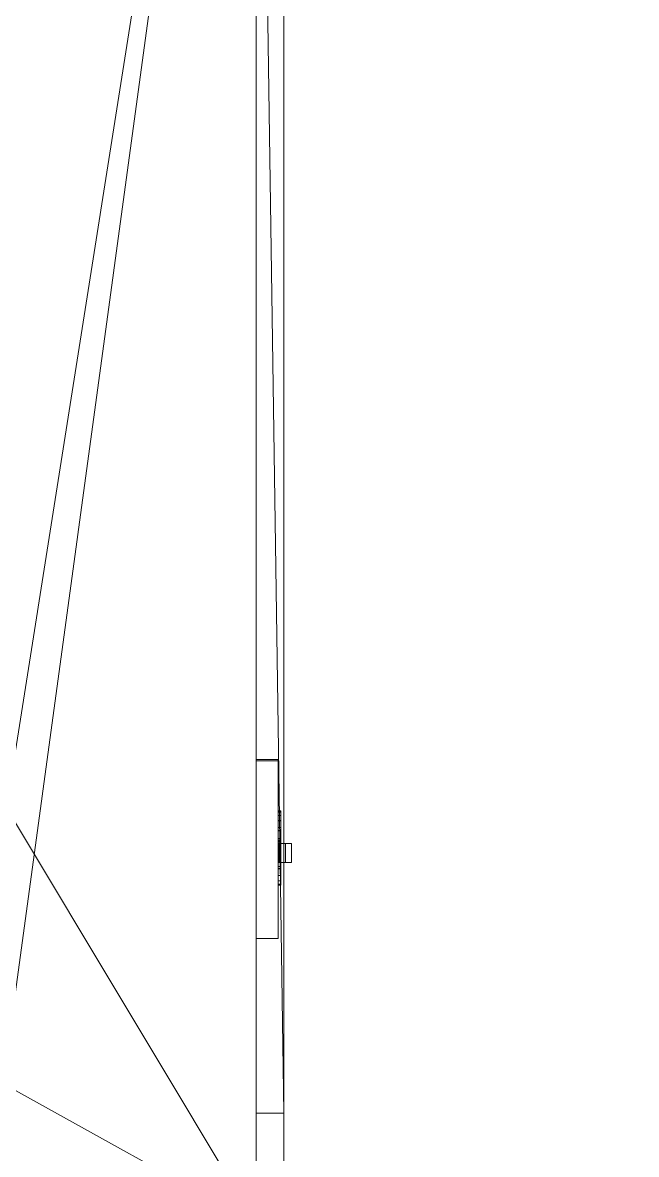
# Model space of a CAD drawing. Header units: inches. Extents: x -97 to 314, y -593 to 0.
# Drawn here: x 143.29 to 154.35, y -424.24 to -403.85 of the extents above; entities that cross this region are included whole.
import ezdxf

# ---------------------------------------------------------------- set-up
doc = ezdxf.new("R2010")
doc.units = ezdxf.units.IN
doc.header["$MEASUREMENT"] = 0
for name, color, linetype, lineweight in [('A-CLNG', 13, 'Continuous', 13), ('A-DOOR', 31, 'Continuous', 13), ('A-FLOR', 192, 'Continuous', 13), ('A-WALL', 113, 'Continuous', 13), ('E-ELEC-FIXT', 91, 'Continuous', 9)]:
    doc.layers.add(name, color=color, linetype=linetype, lineweight=lineweight)

# ---------------------------------------------------------------- blocks, each defined once
blk = doc.blocks.new('Door_2 - Door_2-713508-_3D_')
at = {"layer": 'A-DOOR'}
mesh = blk.add_polyface(dxfattribs=at)
corners = [(-15, 2.625, 80), (-15, 2.625), (-17, 2.625), (-17, 2.625, 82), (17, 2.625, 82), (17, 2.625), (15, 2.625), (15, 2.625, 80)]
mesh.append_faces([[corners[k] for k in face] for face in [(7, 4, 5, 6)]], dxfattribs={"vtx0": -1})
mesh.append_faces([[corners[k] for k in face] for face in [(4, 7, 0, 3)]], dxfattribs={"vtx0": -1, "vtx2": -1})
mesh.append_faces([[corners[k] for k in face] for face in [(2, 3, 0, 1)]], dxfattribs={"vtx1": -1})
mesh = blk.add_polyface(dxfattribs=at)
corners = [(-15, 2.625), (-15, 2.125), (-17, 2.125), (-17, 2.625)]
mesh.append_faces([[corners[k] for k in face] for face in [(0, 1, 2, 3)]])
mesh = blk.add_polyface(dxfattribs=at)
corners = [(-17, 2.625), (-17, 2.125), (-17, 2.125, 82), (-17, 2.625, 82)]
mesh.append_faces([[corners[k] for k in face] for face in [(0, 1, 2, 3)]])
mesh = blk.add_polyface(dxfattribs=at)
corners = [(-17, 2.625, 82), (-17, 2.125, 82), (17, 2.125, 82), (17, 2.625, 82)]
mesh.append_faces([[corners[k] for k in face] for face in [(0, 1, 2, 3)]])
mesh = blk.add_polyface(dxfattribs=at)
corners = [(-15, 2.125, 80), (15, 2.125, 80), (15, 2.125), (17, 2.125), (17, 2.125, 82), (-17, 2.125, 82), (-17, 2.125), (-15, 2.125)]
mesh.append_faces([[corners[k] for k in face] for face in [(0, 1, 4, 5)]], dxfattribs={"vtx1": -1, "vtx3": -1})
mesh.append_faces([[corners[k] for k in face] for face in [(6, 7, 0, 5)]], dxfattribs={"vtx2": -1})
mesh.append_faces([[corners[k] for k in face] for face in [(1, 2, 3, 4)]], dxfattribs={"vtx3": -1})
blk = doc.blocks.new('Switch 2 - Switch 2-776116-_3D_')
at = {"layer": 'E-ELEC-FIXT'}
mesh = blk.add_polyface(dxfattribs=at)
corners = [(-0.112, 0.528, 2.127), (-0.112, 0.394, 2.189), (-0.112, 0.394, 3.047), (-0.112, 0.406, 3.047), (-0.112, 0.417, 3.044), (-0.112, 0.426, 3.038), (-0.112, 0.435, 3.03), (-0.112, 0.441, 3.02), (-0.112, 0.445, 3.01), (-0.112, 0.445, 2.433), (-0.112, 0.634, 2.298)]
mesh.append_faces([[corners[k] for k in face] for face in [(4, 2, 3)]], dxfattribs={"vtx0": -1})
mesh.append_faces([[corners[k] for k in face] for face in [(2, 8, 9, 1)]], dxfattribs={"vtx0": -1, "vtx2": -1})
mesh.append_faces([[corners[k] for k in face] for face in [(2, 6, 7, 8)]], dxfattribs={"vtx0": -1, "vtx3": -1})
mesh.append_faces([[corners[k] for k in face] for face in [(5, 6, 2, 4)]], dxfattribs={"vtx1": -1, "vtx2": -1})
mesh.append_faces([[corners[k] for k in face] for face in [(10, 0, 1, 9)]], dxfattribs={"vtx2": -1})
mesh = blk.add_polyface(dxfattribs=at)
corners = [(-0.112, 0.634, 2.298), (0.233, 0.634, 2.298), (0.233, 0.528, 2.127), (-0.112, 0.528, 2.127)]
mesh.append_faces([[corners[k] for k in face] for face in [(0, 1, 2, 3)]])
mesh = blk.add_polyface(dxfattribs=at)
corners = [(-0.112, 0.445, 2.433), (0.233, 0.445, 2.433), (0.233, 0.634, 2.298), (-0.112, 0.634, 2.298)]
mesh.append_faces([[corners[k] for k in face] for face in [(0, 1, 2, 3)]])
mesh = blk.add_polyface(dxfattribs=at)
corners = [(0.233, 0.528, 2.127), (0.233, 0.634, 2.298), (0.233, 0.445, 2.433), (0.233, 0.445, 3.01), (0.233, 0.441, 3.02), (0.233, 0.435, 3.03), (0.233, 0.426, 3.038), (0.233, 0.417, 3.044), (0.233, 0.406, 3.047), (0.233, 0.394, 3.047), (0.233, 0.394, 2.189)]
mesh.append_faces([[corners[k] for k in face] for face in [(2, 9, 10)]], dxfattribs={"vtx0": -1, "vtx2": -1})
mesh.append_faces([[corners[k] for k in face] for face in [(5, 6, 9, 4), (3, 4, 9, 2)]], dxfattribs={"vtx1": -1, "vtx2": -1})
mesh.append_faces([[corners[k] for k in face] for face in [(7, 8, 9, 6)]], dxfattribs={"vtx2": -1})
mesh.append_faces([[corners[k] for k in face] for face in [(10, 0, 1, 2)]], dxfattribs={"vtx3": -1})
mesh = blk.add_polyface(dxfattribs=at)
corners = [(0.342, 0.445, 3.139), (0.342, 0.445, 2.067), (-0.202, 0.445, 2.067), (-0.202, 0.445, 3.139), (0.233, 0.445, 3.039), (-0.112, 0.445, 3.039), (-0.112, 0.445, 2.174), (0.233, 0.445, 2.174)]
mesh.append_faces([[corners[k] for k in face] for face in [(3, 5, 6, 2), (7, 1, 2, 6)]], dxfattribs={"vtx0": -1, "vtx2": -1})
mesh.append_faces([[corners[k] for k in face] for face in [(3, 0, 4, 5), (7, 4, 0, 1)]], dxfattribs={"vtx1": -1, "vtx3": -1})
mesh = blk.add_polyface(dxfattribs=at)
corners = [(-0.202, 0.445, 3.139), (-0.202, 0.395, 3.139), (0.342, 0.395, 3.139), (0.342, 0.445, 3.139)]
mesh.append_faces([[corners[k] for k in face] for face in [(0, 1, 2, 3)]])
mesh = blk.add_polyface(dxfattribs=at)
corners = [(-0.202, 0.445, 2.067), (-0.202, 0.395, 2.067), (-0.202, 0.395, 3.139), (-0.202, 0.445, 3.139)]
mesh.append_faces([[corners[k] for k in face] for face in [(0, 1, 2, 3)]])
mesh = blk.add_polyface(dxfattribs=at)
corners = [(0.342, 0.445, 2.067), (0.342, 0.395, 2.067), (-0.202, 0.395, 2.067), (-0.202, 0.445, 2.067)]
mesh.append_faces([[corners[k] for k in face] for face in [(0, 1, 2, 3)]])
mesh = blk.add_polyface(dxfattribs=at)
corners = [(-0.112, 0.528, 2.127), (0.233, 0.528, 2.127), (0.233, 0.394, 2.189), (-0.112, 0.394, 2.189)]
mesh.append_faces([[corners[k] for k in face] for face in [(0, 1, 2, 3)]])
mesh = blk.add_polyface(dxfattribs=at)
corners = [(-0.112, 0.445, 3.01), (0.233, 0.445, 3.01), (0.233, 0.445, 2.433), (-0.112, 0.445, 2.433)]
mesh.append_faces([[corners[k] for k in face] for face in [(0, 1, 2, 3)]])
mesh = blk.add_polyface(dxfattribs=at)
corners = [(-0.112, 0.445, 3.01), (-0.112, 0.441, 3.02), (-0.112, 0.435, 3.03), (-0.112, 0.426, 3.038), (-0.112, 0.417, 3.044), (-0.112, 0.406, 3.047), (-0.112, 0.394, 3.047), (0.233, 0.394, 3.047), (0.233, 0.406, 3.047), (0.233, 0.417, 3.044), (0.233, 0.426, 3.038), (0.233, 0.435, 3.03), (0.233, 0.441, 3.02), (0.233, 0.445, 3.01)]
mesh.append_faces([[corners[k] for k in face] for face in [(7, 8, 5, 6), (0, 1, 12, 13)]], dxfattribs={"vtx1": -1})
mesh.append_faces([[corners[k] for k in face] for face in [(8, 9, 4, 5), (3, 4, 9, 10), (10, 11, 2, 3), (11, 12, 1, 2)]], dxfattribs={"vtx1": -1, "vtx3": -1})
mesh = blk.add_polyface(dxfattribs=at)
corners = [(-0.112, 0.445, 2.174), (-0.112, 0.395, 2.174), (0.233, 0.395, 2.174), (0.233, 0.445, 2.174)]
mesh.append_faces([[corners[k] for k in face] for face in [(0, 1, 2, 3)]])
mesh = blk.add_polyface(dxfattribs=at)
corners = [(-0.112, 0.445, 3.039), (-0.112, 0.395, 3.039), (-0.112, 0.395, 2.174), (-0.112, 0.445, 2.174)]
mesh.append_faces([[corners[k] for k in face] for face in [(0, 1, 2, 3)]])
mesh = blk.add_polyface(dxfattribs=at)
corners = [(0.233, 0.445, 3.039), (0.233, 0.395, 3.039), (-0.112, 0.395, 3.039), (-0.112, 0.445, 3.039)]
mesh.append_faces([[corners[k] for k in face] for face in [(0, 1, 2, 3)]])
mesh = blk.add_polyface(dxfattribs=at)
corners = [(0.233, 0.445, 2.174), (0.233, 0.395, 2.174), (0.233, 0.395, 3.039), (0.233, 0.445, 3.039)]
mesh.append_faces([[corners[k] for k in face] for face in [(0, 1, 2, 3)]])
mesh = blk.add_polyface(dxfattribs=at)
corners = [(0.342, 0.445, 3.139), (0.342, 0.395, 3.139), (0.342, 0.395, 2.067), (0.342, 0.445, 2.067)]
mesh.append_faces([[corners[k] for k in face] for face in [(0, 1, 2, 3)]])
mesh = blk.add_polyface(dxfattribs=at)
corners = [(-1.6, 0.395, 4.895), (1.599, 0.395, 4.895), (1.599, 0.395), (-1.6, 0.395)]
mesh.append_faces([[corners[k] for k in face] for face in [(0, 1, 2, 3)]])
mesh = blk.add_polyface(dxfattribs=at)
corners = [(1.599, 0.395), (1.599, 0), (-1.6, 0), (-1.6, 0.395)]
mesh.append_faces([[corners[k] for k in face] for face in [(0, 1, 2, 3)]])
mesh = blk.add_polyface(dxfattribs=at)
corners = [(-1.6, 0.395, 4.895), (-1.6, 0, 4.895), (1.599, 0, 4.895), (1.599, 0.395, 4.895)]
mesh.append_faces([[corners[k] for k in face] for face in [(0, 1, 2, 3)]])
mesh = blk.add_polyface(dxfattribs=at)
corners = [(-1.6, 0.395), (-1.6, 0), (-1.6, 0, 4.895), (-1.6, 0.395, 4.895)]
mesh.append_faces([[corners[k] for k in face] for face in [(0, 1, 2, 3)]])
mesh = blk.add_polyface(dxfattribs=at)
corners = [(0.342, 0.395, 3.139), (-0.202, 0.395, 3.139), (-0.202, 0.395, 2.067), (0.342, 0.395, 2.067), (0.233, 0.395, 3.039), (0.233, 0.395, 2.174), (-0.112, 0.395, 2.174), (-0.112, 0.395, 3.039)]
mesh.append_faces([[corners[k] for k in face] for face in [(5, 3, 0, 4), (4, 0, 1, 7)]], dxfattribs={"vtx0": -1, "vtx2": -1})
mesh.append_faces([[corners[k] for k in face] for face in [(2, 3, 5, 6), (1, 2, 6, 7)]], dxfattribs={"vtx1": -1, "vtx3": -1})
mesh = blk.add_polyface(dxfattribs=at)
corners = [(-0.112, 0.394, 2.189), (0.233, 0.394, 2.189), (0.233, 0.394, 3.047), (-0.112, 0.394, 3.047)]
mesh.append_faces([[corners[k] for k in face] for face in [(0, 1, 2, 3)]])
mesh = blk.add_polyface(dxfattribs=at)
corners = [(1.599, 0.395, 4.895), (1.599, 0, 4.895), (1.599, 0), (1.599, 0.395)]
mesh.append_faces([[corners[k] for k in face] for face in [(0, 1, 2, 3)]])
mesh = blk.add_polyface(dxfattribs=at)
corners = [(1.599, 0), (1.599, 0, 4.895), (-1.6, 0, 4.895), (-1.6, 0)]
mesh.append_faces([[corners[k] for k in face] for face in [(0, 1, 2, 3)]])
blk = doc.blocks.new('Switch 4 - Switch 4-645439-_3D_')
at = {"layer": 'E-ELEC-FIXT'}
mesh = blk.add_polyface(dxfattribs=at)
corners = [(0.358, 0.444, 2.841), (-0.384, 0.444, 2.841), (-0.509, 0.444, 2.948), (-0.604, 0.444, 3.083), (-0.663, 0.444, 3.237), (-0.683, 0.444, 3.4), (-0.663, 0.444, 3.563), (-0.604, 0.444, 3.717), (-0.509, 0.444, 3.851), (-0.384, 0.444, 3.959), (0.358, 0.444, 3.959), (0.482, 0.444, 3.851), (0.577, 0.444, 3.717), (0.636, 0.444, 3.563), (0.656, 0.444, 3.4), (0.636, 0.444, 3.237), (0.577, 0.444, 3.083), (0.482, 0.444, 2.948), (-0.183, 0.444, 3.735), (-0.328, 0.444, 3.735), (-0.328, 0.444, 3.317), (-0.183, 0.444, 3.317), (0.17, 0.444, 3.7), (0.17, 0.444, 3.346), (0.32, 0.444, 3.346), (0.32, 0.444, 3.7), (0.131, 0.444, 2.904), (0.131, 0.444, 3.04), (0.126, 0.444, 3.076), (0.112, 0.444, 3.11), (0.09, 0.444, 3.139), (0.06, 0.444, 3.162), (0.026, 0.444, 3.176), (-0.01, 0.444, 3.181), (-0.046, 0.444, 3.176), (-0.08, 0.444, 3.162), (-0.11, 0.444, 3.139), (-0.132, 0.444, 3.11), (-0.146, 0.444, 3.076), (-0.151, 0.444, 3.04), (-0.151, 0.444, 2.904), (0.356, 0.444, 1.346), (-0.383, 0.444, 1.346), (-0.507, 0.444, 1.453), (-0.601, 0.444, 1.587), (-0.66, 0.444, 1.74), (-0.68, 0.444, 1.903), (-0.66, 0.444, 2.065), (-0.601, 0.444, 2.218), (-0.507, 0.444, 2.352), (-0.383, 0.444, 2.459), (0.356, 0.444, 2.459), (0.48, 0.444, 2.352), (0.574, 0.444, 2.218), (0.633, 0.444, 2.065), (0.653, 0.444, 1.903), (0.633, 0.444, 1.74), (0.574, 0.444, 1.587), (0.48, 0.444, 1.453), (-0.183, 0.444, 2.199), (-0.326, 0.444, 2.199), (-0.326, 0.444, 1.846), (-0.183, 0.444, 1.846), (0.169, 0.444, 2.202), (0.169, 0.444, 1.849), (0.319, 0.444, 1.849), (0.319, 0.444, 2.202), (0.13, 0.444, 1.409), (0.13, 0.444, 1.544), (0.125, 0.444, 1.581), (0.111, 0.444, 1.614), (0.089, 0.444, 1.643), (0.06, 0.444, 1.666), (0.026, 0.444, 1.68), (-0.01, 0.444, 1.684), (-0.046, 0.444, 1.68), (-0.08, 0.444, 1.666), (-0.109, 0.444, 1.643), (-0.131, 0.444, 1.614), (-0.146, 0.444, 1.581), (-0.15, 0.444, 1.544), (-0.15, 0.444, 1.409)]
mesh.append_faces([[corners[k] for k in face] for face in [(28, 17, 27), (25, 13, 24), (5, 20, 4), (69, 58, 68), (66, 54, 65), (46, 61, 45)]], dxfattribs={"vtx0": -1, "vtx1": -1})
mesh.append_faces([[corners[k] for k in face] for face in [(10, 22, 18, 9), (51, 63, 59, 50)]], dxfattribs={"vtx0": -1, "vtx1": -1, "vtx2": -1})
mesh.append_faces([[corners[k] for k in face] for face in [(0, 26, 27, 17), (23, 30, 31), (24, 28, 29), (23, 31, 32), (24, 15, 16), (23, 32, 33), (21, 35, 36), (21, 34, 35), (21, 36, 37, 20), (2, 38, 39), (6, 19, 20, 5), (9, 18, 19, 8), (41, 67, 68, 58), (64, 71, 72), (65, 69, 70), (64, 72, 73), (65, 56, 57), (59, 63, 64, 62), (64, 73, 74), (62, 76, 77), (62, 75, 76), (62, 77, 78, 61), (43, 79, 80), (50, 59, 60, 49), (47, 60, 61, 46)]], dxfattribs={"vtx0": -1, "vtx2": -1})
mesh.append_faces([[corners[k] for k in face] for face in [(24, 16, 17, 28), (20, 37, 38, 2), (65, 57, 58, 69), (61, 78, 79, 43)]], dxfattribs={"vtx0": -1, "vtx2": -1, "vtx3": -1})
mesh.append_faces([[corners[k] for k in face] for face in [(24, 13, 14, 15), (25, 11, 12, 13), (20, 2, 3, 4), (19, 6, 7, 8), (65, 54, 55, 56), (61, 43, 44, 45), (60, 47, 48, 49)]], dxfattribs={"vtx0": -1, "vtx3": -1})
mesh.append_faces([[corners[k] for k in face] for face in [(53, 54, 66, 52)]], dxfattribs={"vtx1": -1, "vtx2": -1})
mesh.append_faces([[corners[k] for k in face] for face in [(33, 34, 21, 23), (74, 75, 62, 64)]], dxfattribs={"vtx1": -1, "vtx2": -1, "vtx3": -1})
mesh.append_faces([[corners[k] for k in face] for face in [(40, 26, 0, 1), (29, 30, 23, 24), (25, 22, 10, 11), (22, 23, 21, 18), (39, 40, 1, 2), (81, 67, 41, 42), (70, 71, 64, 65), (66, 63, 51, 52), (80, 81, 42, 43)]], dxfattribs={"vtx1": -1, "vtx3": -1})
mesh = blk.add_polyface(dxfattribs=at)
corners = [(-0.384, 0.444, 3.959), (-0.509, 0.444, 3.851), (-0.604, 0.444, 3.717), (-0.663, 0.444, 3.563), (-0.683, 0.444, 3.4), (-0.663, 0.444, 3.237), (-0.604, 0.444, 3.083), (-0.509, 0.444, 2.948), (-0.384, 0.444, 2.841), (-0.384, 0.394, 2.841), (-0.509, 0.394, 2.948), (-0.604, 0.394, 3.083), (-0.663, 0.394, 3.237), (-0.683, 0.394, 3.4), (-0.663, 0.394, 3.563), (-0.604, 0.394, 3.717), (-0.509, 0.394, 3.851), (-0.384, 0.394, 3.959)]
mesh.append_faces([[corners[k] for k in face] for face in [(9, 10, 7, 8), (0, 1, 16, 17)]], dxfattribs={"vtx1": -1})
mesh.append_faces([[corners[k] for k in face] for face in [(10, 11, 6, 7), (11, 12, 5, 6), (4, 5, 12, 13), (13, 14, 3, 4), (14, 15, 2, 3), (15, 16, 1, 2)]], dxfattribs={"vtx1": -1, "vtx3": -1})
mesh = blk.add_polyface(dxfattribs=at)
corners = [(-0.383, 0.444, 2.459), (-0.507, 0.444, 2.352), (-0.601, 0.444, 2.218), (-0.66, 0.444, 2.065), (-0.68, 0.444, 1.903), (-0.66, 0.444, 1.74), (-0.601, 0.444, 1.587), (-0.507, 0.444, 1.453), (-0.383, 0.444, 1.346), (-0.383, 0.394, 1.346), (-0.507, 0.394, 1.453), (-0.601, 0.394, 1.587), (-0.66, 0.394, 1.74), (-0.68, 0.394, 1.903), (-0.66, 0.394, 2.065), (-0.601, 0.394, 2.218), (-0.507, 0.394, 2.352), (-0.383, 0.394, 2.459)]
mesh.append_faces([[corners[k] for k in face] for face in [(9, 10, 7, 8), (0, 1, 16, 17)]], dxfattribs={"vtx1": -1})
mesh.append_faces([[corners[k] for k in face] for face in [(10, 11, 6, 7), (11, 12, 5, 6), (4, 5, 12, 13), (13, 14, 3, 4), (14, 15, 2, 3), (15, 16, 1, 2)]], dxfattribs={"vtx1": -1, "vtx3": -1})
mesh = blk.add_polyface(dxfattribs=at)
corners = [(-0.384, 0.444, 3.959), (-0.384, 0.394, 3.959), (0.358, 0.394, 3.959), (0.358, 0.444, 3.959)]
mesh.append_faces([[corners[k] for k in face] for face in [(0, 1, 2, 3)]])
mesh = blk.add_polyface(dxfattribs=at)
corners = [(0.358, 0.444, 2.841), (0.358, 0.394, 2.841), (-0.384, 0.394, 2.841), (-0.384, 0.444, 2.841)]
mesh.append_faces([[corners[k] for k in face] for face in [(0, 1, 2, 3)]])
mesh = blk.add_polyface(dxfattribs=at)
corners = [(-0.383, 0.444, 2.459), (-0.383, 0.394, 2.459), (0.356, 0.394, 2.459), (0.356, 0.444, 2.459)]
mesh.append_faces([[corners[k] for k in face] for face in [(0, 1, 2, 3)]])
mesh = blk.add_polyface(dxfattribs=at)
corners = [(0.356, 0.444, 1.346), (0.356, 0.394, 1.346), (-0.383, 0.394, 1.346), (-0.383, 0.444, 1.346)]
mesh.append_faces([[corners[k] for k in face] for face in [(0, 1, 2, 3)]])
mesh = blk.add_polyface(dxfattribs=at)
corners = [(-0.328, 0.444, 3.317), (-0.328, 0.394, 3.317), (-0.183, 0.394, 3.317), (-0.183, 0.444, 3.317)]
mesh.append_faces([[corners[k] for k in face] for face in [(0, 1, 2, 3)]])
mesh = blk.add_polyface(dxfattribs=at)
corners = [(-0.328, 0.444, 3.735), (-0.328, 0.394, 3.735), (-0.328, 0.394, 3.317), (-0.328, 0.444, 3.317)]
mesh.append_faces([[corners[k] for k in face] for face in [(0, 1, 2, 3)]])
mesh = blk.add_polyface(dxfattribs=at)
corners = [(-0.183, 0.444, 3.735), (-0.183, 0.394, 3.735), (-0.328, 0.394, 3.735), (-0.328, 0.444, 3.735)]
mesh.append_faces([[corners[k] for k in face] for face in [(0, 1, 2, 3)]])
mesh = blk.add_polyface(dxfattribs=at)
corners = [(-0.326, 0.444, 1.846), (-0.326, 0.394, 1.846), (-0.183, 0.394, 1.846), (-0.183, 0.444, 1.846)]
mesh.append_faces([[corners[k] for k in face] for face in [(0, 1, 2, 3)]])
mesh = blk.add_polyface(dxfattribs=at)
corners = [(-0.326, 0.444, 2.199), (-0.326, 0.394, 2.199), (-0.326, 0.394, 1.846), (-0.326, 0.444, 1.846)]
mesh.append_faces([[corners[k] for k in face] for face in [(0, 1, 2, 3)]])
mesh = blk.add_polyface(dxfattribs=at)
corners = [(-0.183, 0.444, 2.199), (-0.183, 0.394, 2.199), (-0.326, 0.394, 2.199), (-0.326, 0.444, 2.199)]
mesh.append_faces([[corners[k] for k in face] for face in [(0, 1, 2, 3)]])
mesh = blk.add_polyface(dxfattribs=at)
corners = [(-0.183, 0.444, 3.317), (-0.183, 0.394, 3.317), (-0.183, 0.394, 3.735), (-0.183, 0.444, 3.735)]
mesh.append_faces([[corners[k] for k in face] for face in [(0, 1, 2, 3)]])
mesh = blk.add_polyface(dxfattribs=at)
corners = [(-0.183, 0.444, 1.846), (-0.183, 0.394, 1.846), (-0.183, 0.394, 2.199), (-0.183, 0.444, 2.199)]
mesh.append_faces([[corners[k] for k in face] for face in [(0, 1, 2, 3)]])
mesh = blk.add_polyface(dxfattribs=at)
corners = [(-0.151, 0.444, 2.904), (-0.151, 0.394, 2.904), (0.131, 0.394, 2.904), (0.131, 0.444, 2.904)]
mesh.append_faces([[corners[k] for k in face] for face in [(0, 1, 2, 3)]])
mesh = blk.add_polyface(dxfattribs=at)
corners = [(-0.151, 0.444, 3.04), (-0.151, 0.394, 3.04), (-0.151, 0.394, 2.904), (-0.151, 0.444, 2.904)]
mesh.append_faces([[corners[k] for k in face] for face in [(0, 1, 2, 3)]])
mesh = blk.add_polyface(dxfattribs=at)
corners = [(-0.151, 0.444, 3.04), (-0.146, 0.444, 3.076), (-0.132, 0.444, 3.11), (-0.11, 0.444, 3.139), (-0.08, 0.444, 3.162), (-0.046, 0.444, 3.176), (-0.01, 0.444, 3.181), (0.026, 0.444, 3.176), (0.06, 0.444, 3.162), (0.09, 0.444, 3.139), (0.112, 0.444, 3.11), (0.126, 0.444, 3.076), (0.131, 0.444, 3.04), (0.131, 0.394, 3.04), (0.126, 0.394, 3.076), (0.112, 0.394, 3.11), (0.09, 0.394, 3.139), (0.06, 0.394, 3.162), (0.026, 0.394, 3.176), (-0.01, 0.394, 3.181), (-0.046, 0.394, 3.176), (-0.08, 0.394, 3.162), (-0.11, 0.394, 3.139), (-0.132, 0.394, 3.11), (-0.146, 0.394, 3.076), (-0.151, 0.394, 3.04)]
mesh.append_faces([[corners[k] for k in face] for face in [(0, 1, 24, 25)]], dxfattribs={"vtx1": -1})
mesh.append_faces([[corners[k] for k in face] for face in [(10, 11, 14, 15), (8, 9, 16, 17), (9, 10, 15, 16), (7, 8, 17, 18), (18, 19, 6, 7), (4, 5, 20, 21), (3, 4, 21, 22), (1, 2, 23, 24), (2, 3, 22, 23), (19, 20, 5, 6)]], dxfattribs={"vtx1": -1, "vtx3": -1})
mesh.append_faces([[corners[k] for k in face] for face in [(11, 12, 13, 14)]], dxfattribs={"vtx3": -1})
mesh = blk.add_polyface(dxfattribs=at)
corners = [(-0.15, 0.444, 1.409), (-0.15, 0.394, 1.409), (0.13, 0.394, 1.409), (0.13, 0.444, 1.409)]
mesh.append_faces([[corners[k] for k in face] for face in [(0, 1, 2, 3)]])
mesh = blk.add_polyface(dxfattribs=at)
corners = [(-0.15, 0.444, 1.544), (-0.15, 0.394, 1.544), (-0.15, 0.394, 1.409), (-0.15, 0.444, 1.409)]
mesh.append_faces([[corners[k] for k in face] for face in [(0, 1, 2, 3)]])
mesh = blk.add_polyface(dxfattribs=at)
corners = [(-0.15, 0.444, 1.544), (-0.146, 0.444, 1.581), (-0.131, 0.444, 1.614), (-0.109, 0.444, 1.643), (-0.08, 0.444, 1.666), (-0.046, 0.444, 1.68), (-0.01, 0.444, 1.684), (0.026, 0.444, 1.68), (0.06, 0.444, 1.666), (0.089, 0.444, 1.643), (0.111, 0.444, 1.614), (0.125, 0.444, 1.581), (0.13, 0.444, 1.544), (0.13, 0.394, 1.544), (0.125, 0.394, 1.581), (0.111, 0.394, 1.614), (0.089, 0.394, 1.643), (0.06, 0.394, 1.666), (0.026, 0.394, 1.68), (-0.01, 0.394, 1.684), (-0.046, 0.394, 1.68), (-0.08, 0.394, 1.666), (-0.109, 0.394, 1.643), (-0.131, 0.394, 1.614), (-0.146, 0.394, 1.581), (-0.15, 0.394, 1.544)]
mesh.append_faces([[corners[k] for k in face] for face in [(0, 1, 24, 25)]], dxfattribs={"vtx1": -1})
mesh.append_faces([[corners[k] for k in face] for face in [(10, 11, 14, 15), (8, 9, 16, 17), (9, 10, 15, 16), (7, 8, 17, 18), (18, 19, 6, 7), (4, 5, 20, 21), (3, 4, 21, 22), (1, 2, 23, 24), (2, 3, 22, 23), (19, 20, 5, 6)]], dxfattribs={"vtx1": -1, "vtx3": -1})
mesh.append_faces([[corners[k] for k in face] for face in [(11, 12, 13, 14)]], dxfattribs={"vtx3": -1})
mesh = blk.add_polyface(dxfattribs=at)
corners = [(0.13, 0.444, 1.409), (0.13, 0.394, 1.409), (0.13, 0.394, 1.544), (0.13, 0.444, 1.544)]
mesh.append_faces([[corners[k] for k in face] for face in [(0, 1, 2, 3)]])
mesh = blk.add_polyface(dxfattribs=at)
corners = [(0.131, 0.444, 2.904), (0.131, 0.394, 2.904), (0.131, 0.394, 3.04), (0.131, 0.444, 3.04)]
mesh.append_faces([[corners[k] for k in face] for face in [(0, 1, 2, 3)]])
mesh = blk.add_polyface(dxfattribs=at)
corners = [(0.319, 0.444, 2.202), (0.319, 0.394, 2.202), (0.169, 0.394, 2.202), (0.169, 0.444, 2.202)]
mesh.append_faces([[corners[k] for k in face] for face in [(0, 1, 2, 3)]])
mesh = blk.add_polyface(dxfattribs=at)
corners = [(0.169, 0.444, 1.849), (0.169, 0.394, 1.849), (0.319, 0.394, 1.849), (0.319, 0.444, 1.849)]
mesh.append_faces([[corners[k] for k in face] for face in [(0, 1, 2, 3)]])
mesh = blk.add_polyface(dxfattribs=at)
corners = [(0.169, 0.444, 2.202), (0.169, 0.394, 2.202), (0.169, 0.394, 1.849), (0.169, 0.444, 1.849)]
mesh.append_faces([[corners[k] for k in face] for face in [(0, 1, 2, 3)]])
mesh = blk.add_polyface(dxfattribs=at)
corners = [(0.32, 0.444, 3.7), (0.32, 0.394, 3.7), (0.17, 0.394, 3.7), (0.17, 0.444, 3.7)]
mesh.append_faces([[corners[k] for k in face] for face in [(0, 1, 2, 3)]])
mesh = blk.add_polyface(dxfattribs=at)
corners = [(0.17, 0.444, 3.346), (0.17, 0.394, 3.346), (0.32, 0.394, 3.346), (0.32, 0.444, 3.346)]
mesh.append_faces([[corners[k] for k in face] for face in [(0, 1, 2, 3)]])
mesh = blk.add_polyface(dxfattribs=at)
corners = [(0.17, 0.444, 3.7), (0.17, 0.394, 3.7), (0.17, 0.394, 3.346), (0.17, 0.444, 3.346)]
mesh.append_faces([[corners[k] for k in face] for face in [(0, 1, 2, 3)]])
mesh = blk.add_polyface(dxfattribs=at)
corners = [(0.319, 0.444, 1.849), (0.319, 0.394, 1.849), (0.319, 0.394, 2.202), (0.319, 0.444, 2.202)]
mesh.append_faces([[corners[k] for k in face] for face in [(0, 1, 2, 3)]])
mesh = blk.add_polyface(dxfattribs=at)
corners = [(0.32, 0.444, 3.346), (0.32, 0.394, 3.346), (0.32, 0.394, 3.7), (0.32, 0.444, 3.7)]
mesh.append_faces([[corners[k] for k in face] for face in [(0, 1, 2, 3)]])
mesh = blk.add_polyface(dxfattribs=at)
corners = [(0.356, 0.444, 1.346), (0.48, 0.444, 1.453), (0.574, 0.444, 1.587), (0.633, 0.444, 1.74), (0.653, 0.444, 1.903), (0.633, 0.444, 2.065), (0.574, 0.444, 2.218), (0.48, 0.444, 2.352), (0.356, 0.444, 2.459), (0.356, 0.394, 2.459), (0.48, 0.394, 2.352), (0.574, 0.394, 2.218), (0.633, 0.394, 2.065), (0.653, 0.394, 1.903), (0.633, 0.394, 1.74), (0.574, 0.394, 1.587), (0.48, 0.394, 1.453), (0.356, 0.394, 1.346)]
mesh.append_faces([[corners[k] for k in face] for face in [(9, 10, 7, 8), (0, 1, 16, 17)]], dxfattribs={"vtx1": -1})
mesh.append_faces([[corners[k] for k in face] for face in [(10, 11, 6, 7), (11, 12, 5, 6), (4, 5, 12, 13), (13, 14, 3, 4), (14, 15, 2, 3), (15, 16, 1, 2)]], dxfattribs={"vtx1": -1, "vtx3": -1})
mesh = blk.add_polyface(dxfattribs=at)
corners = [(0.358, 0.444, 2.841), (0.482, 0.444, 2.948), (0.577, 0.444, 3.083), (0.636, 0.444, 3.237), (0.656, 0.444, 3.4), (0.636, 0.444, 3.563), (0.577, 0.444, 3.717), (0.482, 0.444, 3.851), (0.358, 0.444, 3.959), (0.358, 0.394, 3.959), (0.482, 0.394, 3.851), (0.577, 0.394, 3.717), (0.636, 0.394, 3.563), (0.656, 0.394, 3.4), (0.636, 0.394, 3.237), (0.577, 0.394, 3.083), (0.482, 0.394, 2.948), (0.358, 0.394, 2.841)]
mesh.append_faces([[corners[k] for k in face] for face in [(9, 10, 7, 8), (0, 1, 16, 17)]], dxfattribs={"vtx1": -1})
mesh.append_faces([[corners[k] for k in face] for face in [(10, 11, 6, 7), (11, 12, 5, 6), (4, 5, 12, 13), (13, 14, 3, 4), (14, 15, 2, 3), (15, 16, 1, 2)]], dxfattribs={"vtx1": -1, "vtx3": -1})
mesh = blk.add_polyface(dxfattribs=at)
corners = [(-1.612, 0.394, 4.893), (1.612, 0.394, 4.893), (1.612, 0.394), (-1.612, 0.394)]
mesh.append_faces([[corners[k] for k in face] for face in [(0, 1, 2, 3)]])
mesh = blk.add_polyface(dxfattribs=at)
corners = [(1.612, 0.394), (1.612, 0), (-1.612, 0), (-1.612, 0.394)]
mesh.append_faces([[corners[k] for k in face] for face in [(0, 1, 2, 3)]])
mesh = blk.add_polyface(dxfattribs=at)
corners = [(-1.612, 0.394, 4.893), (-1.612, 0, 4.893), (1.612, 0, 4.893), (1.612, 0.394, 4.893)]
mesh.append_faces([[corners[k] for k in face] for face in [(0, 1, 2, 3)]])
mesh = blk.add_polyface(dxfattribs=at)
corners = [(-1.612, 0.394), (-1.612, 0), (-1.612, 0, 4.893), (-1.612, 0.394, 4.893)]
mesh.append_faces([[corners[k] for k in face] for face in [(0, 1, 2, 3)]])
mesh = blk.add_polyface(dxfattribs=at)
corners = [(0.358, 0.394, 2.841), (0.482, 0.394, 2.948), (0.577, 0.394, 3.083), (0.636, 0.394, 3.237), (0.656, 0.394, 3.4), (0.636, 0.394, 3.563), (0.577, 0.394, 3.717), (0.482, 0.394, 3.851), (0.358, 0.394, 3.959), (-0.384, 0.394, 3.959), (-0.509, 0.394, 3.851), (-0.604, 0.394, 3.717), (-0.663, 0.394, 3.563), (-0.683, 0.394, 3.4), (-0.663, 0.394, 3.237), (-0.604, 0.394, 3.083), (-0.509, 0.394, 2.948), (-0.384, 0.394, 2.841), (-0.183, 0.394, 3.735), (-0.183, 0.394, 3.317), (-0.328, 0.394, 3.317), (-0.328, 0.394, 3.735), (0.17, 0.394, 3.7), (0.32, 0.394, 3.7), (0.32, 0.394, 3.346), (0.17, 0.394, 3.346), (0.131, 0.394, 2.904), (-0.151, 0.394, 2.904), (-0.151, 0.394, 3.04), (-0.146, 0.394, 3.076), (-0.132, 0.394, 3.11), (-0.11, 0.394, 3.139), (-0.08, 0.394, 3.162), (-0.046, 0.394, 3.176), (-0.01, 0.394, 3.181), (0.026, 0.394, 3.176), (0.06, 0.394, 3.162), (0.09, 0.394, 3.139), (0.112, 0.394, 3.11), (0.126, 0.394, 3.076), (0.131, 0.394, 3.04), (0.356, 0.394, 1.346), (0.48, 0.394, 1.453), (0.574, 0.394, 1.587), (0.633, 0.394, 1.74), (0.653, 0.394, 1.903), (0.633, 0.394, 2.065), (0.574, 0.394, 2.218), (0.48, 0.394, 2.352), (0.356, 0.394, 2.459), (-0.383, 0.394, 2.459), (-0.507, 0.394, 2.352), (-0.601, 0.394, 2.218), (-0.66, 0.394, 2.065), (-0.68, 0.394, 1.903), (-0.66, 0.394, 1.74), (-0.601, 0.394, 1.587), (-0.507, 0.394, 1.453), (-0.383, 0.394, 1.346), (-0.183, 0.394, 2.199), (-0.183, 0.394, 1.846), (-0.326, 0.394, 1.846), (-0.326, 0.394, 2.199), (0.169, 0.394, 2.202), (0.319, 0.394, 2.202), (0.319, 0.394, 1.849), (0.169, 0.394, 1.849), (0.13, 0.394, 1.409), (-0.15, 0.394, 1.409), (-0.15, 0.394, 1.544), (-0.146, 0.394, 1.581), (-0.131, 0.394, 1.614), (-0.109, 0.394, 1.643), (-0.08, 0.394, 1.666), (-0.046, 0.394, 1.68), (-0.01, 0.394, 1.684), (0.026, 0.394, 1.68), (0.06, 0.394, 1.666), (0.089, 0.394, 1.643), (0.111, 0.394, 1.614), (0.125, 0.394, 1.581), (0.13, 0.394, 1.544)]
mesh.append_faces([[corners[k] for k in face] for face in [(29, 16, 28), (21, 12, 20), (4, 24, 3), (70, 57, 69), (62, 53, 61), (45, 65, 44)]], dxfattribs={"vtx0": -1, "vtx1": -1})
mesh.append_faces([[corners[k] for k in face] for face in [(17, 27, 28, 16), (27, 17, 0, 26), (19, 31, 32), (20, 29, 30), (19, 32, 33), (20, 14, 15), (22, 18, 19, 25), (19, 33, 34), (25, 36, 37), (25, 35, 36), (25, 37, 38, 24), (1, 39, 40), (5, 23, 24, 4), (8, 22, 23, 7), (58, 68, 69, 57), (68, 58, 41, 67), (60, 72, 73), (61, 70, 71), (60, 73, 74), (61, 55, 56), (60, 74, 75), (66, 77, 78), (66, 76, 77), (66, 78, 79, 65), (42, 80, 81), (49, 63, 64, 48), (46, 64, 65, 45)]], dxfattribs={"vtx0": -1, "vtx2": -1})
mesh.append_faces([[corners[k] for k in face] for face in [(20, 15, 16, 29), (24, 38, 39, 1), (61, 56, 57, 70), (65, 79, 80, 42)]], dxfattribs={"vtx0": -1, "vtx2": -1, "vtx3": -1})
mesh.append_faces([[corners[k] for k in face] for face in [(20, 12, 13, 14), (21, 10, 11, 12), (24, 1, 2, 3), (23, 5, 6, 7), (61, 53, 54, 55), (65, 42, 43, 44), (64, 46, 47, 48)]], dxfattribs={"vtx0": -1, "vtx3": -1})
mesh.append_faces([[corners[k] for k in face] for face in [(52, 53, 62, 51)]], dxfattribs={"vtx1": -1, "vtx2": -1})
mesh.append_faces([[corners[k] for k in face] for face in [(8, 9, 18, 22), (34, 35, 25, 19), (49, 50, 59, 63), (75, 76, 66, 60)]], dxfattribs={"vtx1": -1, "vtx2": -1, "vtx3": -1})
mesh.append_faces([[corners[k] for k in face] for face in [(30, 31, 19, 20), (21, 18, 9, 10), (40, 26, 0, 1), (71, 72, 60, 61), (62, 59, 50, 51), (59, 60, 66, 63), (81, 67, 41, 42)]], dxfattribs={"vtx1": -1, "vtx3": -1})
mesh = blk.add_polyface(dxfattribs=at)
corners = [(1.612, 0.394, 4.893), (1.612, 0, 4.893), (1.612, 0), (1.612, 0.394)]
mesh.append_faces([[corners[k] for k in face] for face in [(0, 1, 2, 3)]])
mesh = blk.add_polyface(dxfattribs=at)
corners = [(1.612, 0), (1.612, 0, 4.893), (-1.612, 0, 4.893), (-1.612, 0)]
mesh.append_faces([[corners[k] for k in face] for face in [(0, 1, 2, 3)]])

msp = doc.modelspace()

# ---------------------------------------------------------------- block references
at = {"layer": 'A-DOOR', "rotation": 270}
msp.add_blockref('Door_2 - Door_2-713508-_3D_', (145.375, -440.5, 64), dxfattribs=at)
at = {"layer": 'E-ELEC-FIXT', "rotation": 269.9999999999997}
for name, p in [('Switch 4 - Switch 4-645439-_3D_', (147.5, -418.737, 76)), ('Switch 2 - Switch 2-776116-_3D_', (147.5, -418.75, 112))]:
    msp.add_blockref(name, p, dxfattribs=at)

# ---------------------------------------------------------------- meshes
at = {"layer": 'A-CLNG'}
mesh = msp.add_polyface(dxfattribs=at)
corners = [(76, -326.5, 160), (76, -593.5, 160), (313.5, -593.5, 160), (313.5, -458.5, 160), (306.5, -458.5, 160), (306.5, -326.5, 160), (111, -515.5, 160), (111, -576.5, 160), (90, -576.5, 160), (90, -515.5, 160)]
mesh.append_faces([[corners[k] for k in face] for face in [(7, 2, 6)]], dxfattribs={"vtx0": -1, "vtx1": -1})
mesh.append_faces([[corners[k] for k in face] for face in [(6, 4, 0, 9)]], dxfattribs={"vtx0": -1, "vtx1": -1, "vtx2": -1})
mesh.append_faces([[corners[k] for k in face] for face in [(1, 8, 9, 0)]], dxfattribs={"vtx0": -1, "vtx2": -1})
mesh.append_faces([[corners[k] for k in face] for face in [(7, 8, 1, 2)]], dxfattribs={"vtx1": -1, "vtx3": -1})
mesh.append_faces([[corners[k] for k in face] for face in [(4, 5, 0)]], dxfattribs={"vtx2": -1})
mesh.append_faces([[corners[k] for k in face] for face in [(2, 3, 4, 6)]], dxfattribs={"vtx2": -1, "vtx3": -1})
mesh = msp.add_polyface(dxfattribs=at)
corners = [(76, -326.5, 155), (306.5, -326.5, 155), (306.5, -458.5, 155), (313.5, -458.5, 155), (313.5, -593.5, 155), (76, -593.5, 155), (111, -515.5, 155), (90, -515.5, 155), (90, -576.5, 155), (111, -576.5, 155)]
mesh.append_faces([[corners[k] for k in face] for face in [(6, 4, 9)]], dxfattribs={"vtx0": -1, "vtx1": -1})
mesh.append_faces([[corners[k] for k in face] for face in [(0, 2, 6, 7)]], dxfattribs={"vtx0": -1, "vtx1": -1, "vtx3": -1})
mesh.append_faces([[corners[k] for k in face] for face in [(5, 8, 9, 4)]], dxfattribs={"vtx0": -1, "vtx2": -1})
mesh.append_faces([[corners[k] for k in face] for face in [(1, 2, 0)]], dxfattribs={"vtx1": -1})
mesh.append_faces([[corners[k] for k in face] for face in [(7, 8, 5, 0)]], dxfattribs={"vtx1": -1, "vtx3": -1})
mesh.append_faces([[corners[k] for k in face] for face in [(2, 3, 4, 6)]], dxfattribs={"vtx2": -1, "vtx3": -1})
at = {"layer": 'A-FLOR'}
mesh = msp.add_polyface(dxfattribs=at)
corners = [(306.5, -331, 59), (306.5, -458.5, 59), (313.5, -458.5, 59), (313.5, -593.5, 59), (-96, -593.5, 59), (-96, -338.5, 59), (76, -338.5, 59), (76, -352.57, 59), (109, -352.57, 59), (109, -331, 59)]
mesh.append_faces([[corners[k] for k in face] for face in [(8, 4, 7)]], dxfattribs={"vtx0": -1, "vtx1": -1})
mesh.append_faces([[corners[k] for k in face] for face in [(8, 1, 3, 4)]], dxfattribs={"vtx0": -1, "vtx1": -1, "vtx3": -1})
mesh.append_faces([[corners[k] for k in face] for face in [(2, 3, 1)]], dxfattribs={"vtx1": -1})
mesh.append_faces([[corners[k] for k in face] for face in [(5, 6, 7, 4)]], dxfattribs={"vtx2": -1})
mesh.append_faces([[corners[k] for k in face] for face in [(8, 9, 0, 1)]], dxfattribs={"vtx3": -1})
mesh = msp.add_polyface(dxfattribs=at)
corners = [(306.5, -331, 64), (109, -331, 64), (109, -352.57, 64), (76, -352.57, 64), (76, -338.5, 64), (-96, -338.5, 64), (-96, -593.5, 64), (313.5, -593.5, 64), (313.5, -458.5, 64), (306.5, -458.5, 64)]
mesh.append_faces([[corners[k] for k in face] for face in [(2, 9, 0, 1)]], dxfattribs={"vtx0": -1})
mesh.append_faces([[corners[k] for k in face] for face in [(6, 2, 3)]], dxfattribs={"vtx0": -1, "vtx2": -1})
mesh.append_faces([[corners[k] for k in face] for face in [(2, 6, 7, 9)]], dxfattribs={"vtx0": -1, "vtx2": -1, "vtx3": -1})
mesh.append_faces([[corners[k] for k in face] for face in [(7, 8, 9)]], dxfattribs={"vtx2": -1})
mesh.append_faces([[corners[k] for k in face] for face in [(3, 4, 5, 6)]], dxfattribs={"vtx3": -1})
at = {"layer": 'A-WALL'}
mesh = msp.add_polyface(dxfattribs=at)
corners = [(147.5, -423.5, 64), (147.5, -423.5, 66), (147.5, -389.5, 66), (147.5, -389, 66), (147.5, -389, 64), (147.5, -389.5, 64)]
mesh.append_faces([[corners[k] for k in face] for face in [(2, 3, 4, 5), (5, 0, 1, 2)]], dxfattribs={"vtx3": -1})
mesh = msp.add_polyface(dxfattribs=at)
corners = [(148, -389, 64), (148, -423.5, 64), (147.5, -423.5, 64), (147.5, -389.5, 64), (147.5, -389, 64)]
mesh.append_faces([[corners[k] for k in face] for face in [(3, 0, 1, 2)]], dxfattribs={"vtx0": -1})
mesh.append_faces([[corners[k] for k in face] for face in [(3, 4, 0)]], dxfattribs={"vtx2": -1})
mesh = msp.add_polyface(dxfattribs=at)
corners = [(148, -423.5, 66), (148, -389, 66), (147.5, -389, 66), (147.5, -389.5, 66), (147.5, -423.5, 66)]
mesh.append_faces([[corners[k] for k in face] for face in [(3, 0, 1, 2)]], dxfattribs={"vtx0": -1})
mesh.append_faces([[corners[k] for k in face] for face in [(3, 4, 0)]], dxfattribs={"vtx2": -1})
mesh = msp.add_polyface(dxfattribs=at)
corners = [(148, -389, 64), (148, -389, 66), (148, -423.5, 66), (148, -423.5, 64)]
mesh.append_faces([[corners[k] for k in face] for face in [(0, 1, 2, 3)]])
mesh = msp.add_polyface(dxfattribs=at)
corners = [(143, -389.5, 64), (147.5, -389.5, 64), (147.5, -425.5, 64), (143, -425.5, 64), (143, -423, 64), (143, -422.5, 64), (143, -418, 64), (143, -394, 64), (147.5, -499, 64), (143, -499, 64), (143, -497, 64), (147.5, -497, 64), (143, -455.5, 64), (147.5, -455.5, 64), (147.5, -458, 64), (147.5, -458.5, 64), (147.5, -463, 64), (147.5, -465, 64), (143, -465, 64)]
mesh.append_faces([[corners[k] for k in face] for face in [(9, 10, 11, 8)]])
mesh.append_faces([[corners[k] for k in face] for face in [(1, 6, 7, 0)]], dxfattribs={"vtx0": -1})
mesh.append_faces([[corners[k] for k in face] for face in [(2, 6, 1)]], dxfattribs={"vtx0": -1, "vtx1": -1})
mesh.append_faces([[corners[k] for k in face] for face in [(17, 18, 16)]], dxfattribs={"vtx1": -1})
mesh.append_faces([[corners[k] for k in face] for face in [(5, 6, 2, 4)]], dxfattribs={"vtx1": -1, "vtx2": -1})
mesh.append_faces([[corners[k] for k in face] for face in [(18, 12, 15, 16)]], dxfattribs={"vtx1": -1, "vtx3": -1})
mesh.append_faces([[corners[k] for k in face] for face in [(2, 3, 4)]], dxfattribs={"vtx2": -1})
mesh.append_faces([[corners[k] for k in face] for face in [(12, 13, 14, 15)]], dxfattribs={"vtx3": -1})
mesh = msp.add_polyface(dxfattribs=at)
corners = [(143, -389.5, 155), (143, -394, 155), (143, -418, 155), (143, -422.5, 155), (143, -499, 155), (147.5, -499, 155), (147.5, -463, 155), (147.5, -458.5, 155), (147.5, -389.5, 155)]
mesh.append_faces([[corners[k] for k in face] for face in [(3, 8, 2)]], dxfattribs={"vtx0": -1, "vtx1": -1})
mesh.append_faces([[corners[k] for k in face] for face in [(6, 7, 4, 5)]], dxfattribs={"vtx1": -1})
mesh.append_faces([[corners[k] for k in face] for face in [(7, 8, 3, 4)]], dxfattribs={"vtx1": -1, "vtx3": -1})
mesh.append_faces([[corners[k] for k in face] for face in [(8, 0, 1, 2)]], dxfattribs={"vtx3": -1})
mesh = msp.add_polyface(dxfattribs=at)
corners = [(147.5, -389.5, 155), (147.5, -458.5, 155), (147.5, -463, 155), (147.5, -499, 155), (147.5, -499, 64), (147.5, -497, 64), (147.5, -497, 144), (147.5, -465, 144), (147.5, -465, 64), (147.5, -463, 64), (147.5, -458.5, 64), (147.5, -458, 64), (147.5, -455.5, 64), (147.5, -455.5, 144), (147.5, -425.5, 144), (147.5, -425.5, 64), (147.5, -389.5, 64)]
mesh.append_faces([[corners[k] for k in face] for face in [(13, 10, 11, 12)]], dxfattribs={"vtx0": -1})
mesh.append_faces([[corners[k] for k in face] for face in [(13, 7, 10)]], dxfattribs={"vtx0": -1, "vtx1": -1, "vtx2": -1})
mesh.append_faces([[corners[k] for k in face] for face in [(14, 0, 1, 13)]], dxfattribs={"vtx0": -1, "vtx2": -1})
mesh.append_faces([[corners[k] for k in face] for face in [(1, 2, 7, 13)]], dxfattribs={"vtx1": -1, "vtx2": -1, "vtx3": -1})
mesh.append_faces([[corners[k] for k in face] for face in [(2, 3, 6, 7)]], dxfattribs={"vtx1": -1, "vtx3": -1})
mesh.append_faces([[corners[k] for k in face] for face in [(4, 5, 6, 3)]], dxfattribs={"vtx2": -1})
mesh.append_faces([[corners[k] for k in face] for face in [(7, 8, 9, 10), (14, 15, 16, 0)]], dxfattribs={"vtx3": -1})
mesh = msp.add_polyface(dxfattribs=at)
corners = [(148, -423.5, 66), (147.5, -423.5, 66), (147.5, -423.5, 64), (148, -423.5, 64)]
mesh.append_faces([[corners[k] for k in face] for face in [(0, 1, 2, 3)]])

doc.saveas('drawing.dxf')
